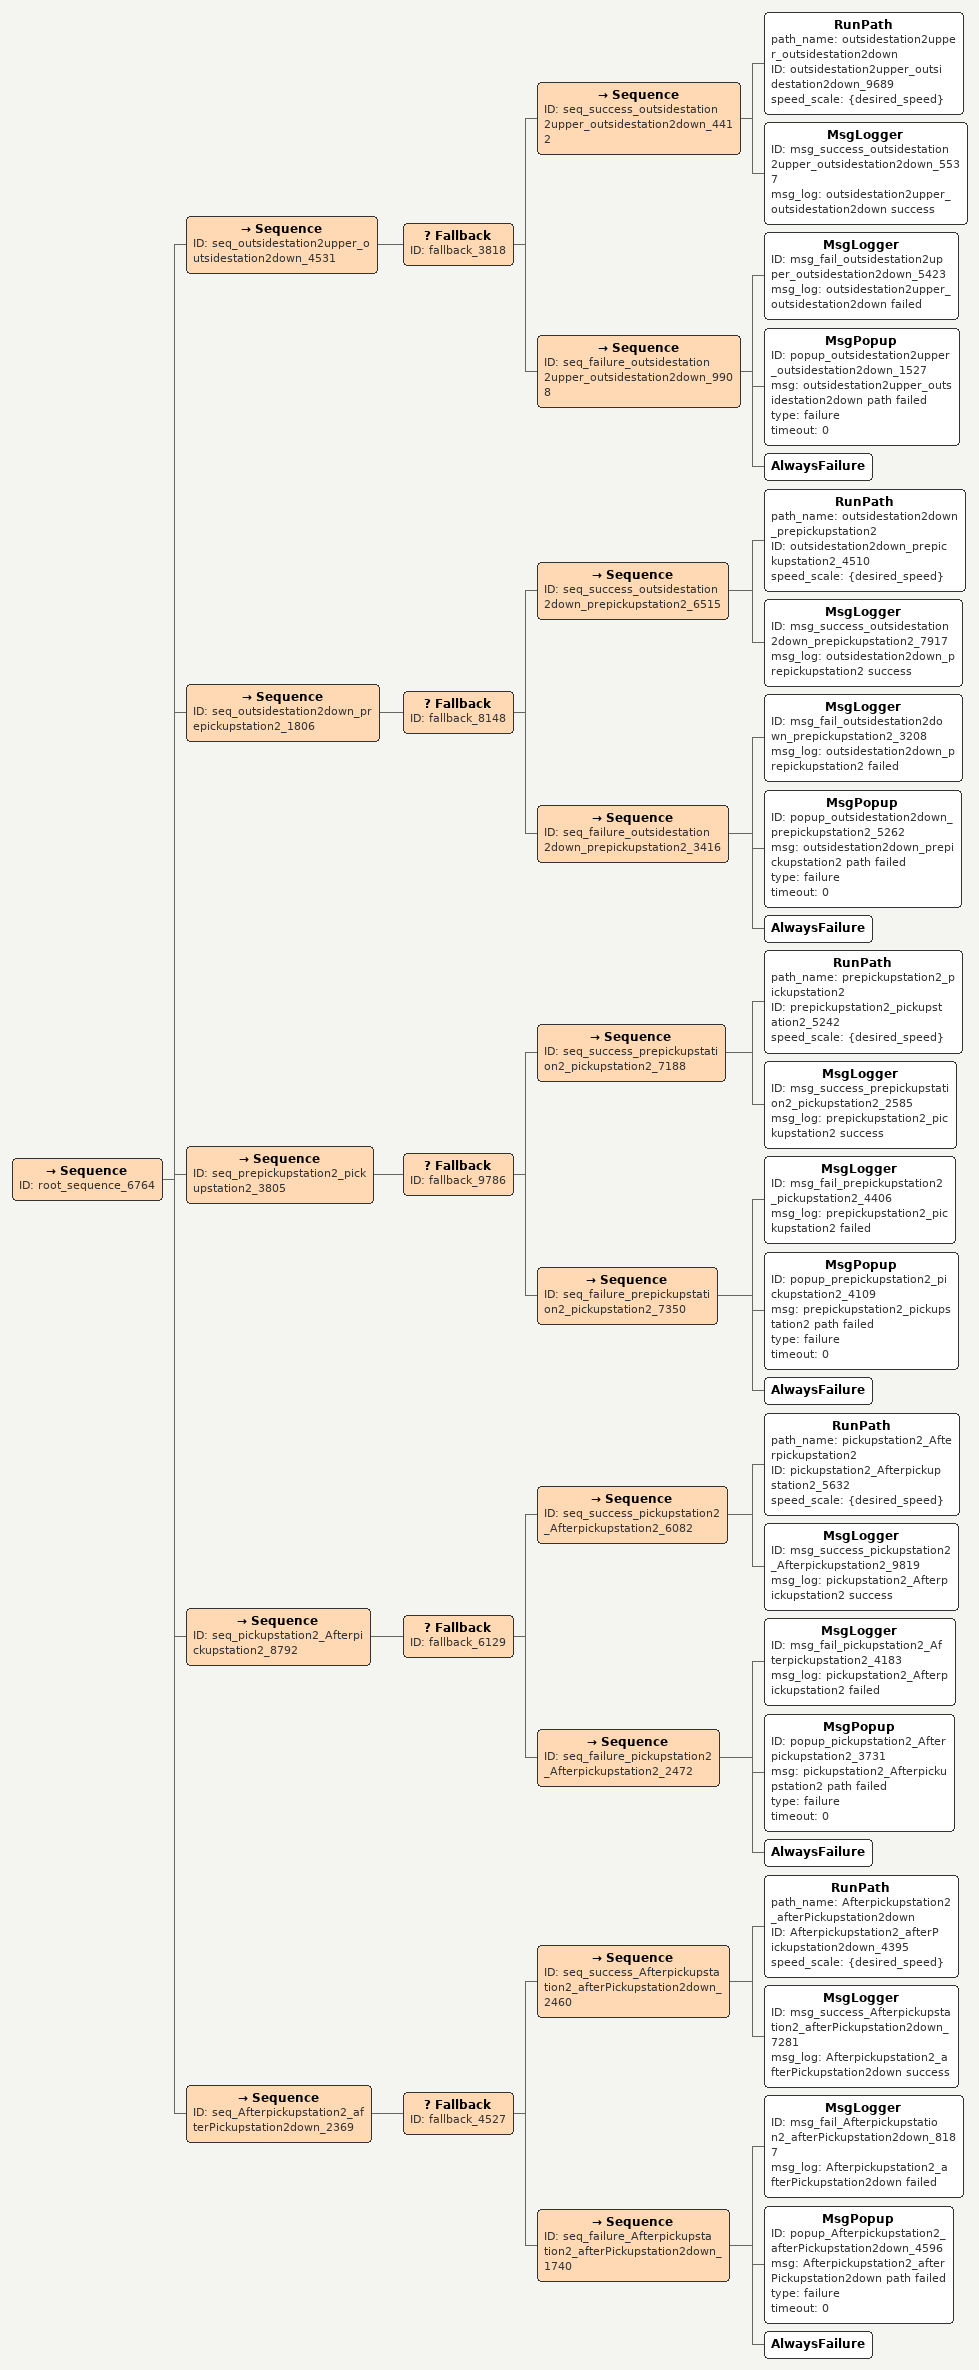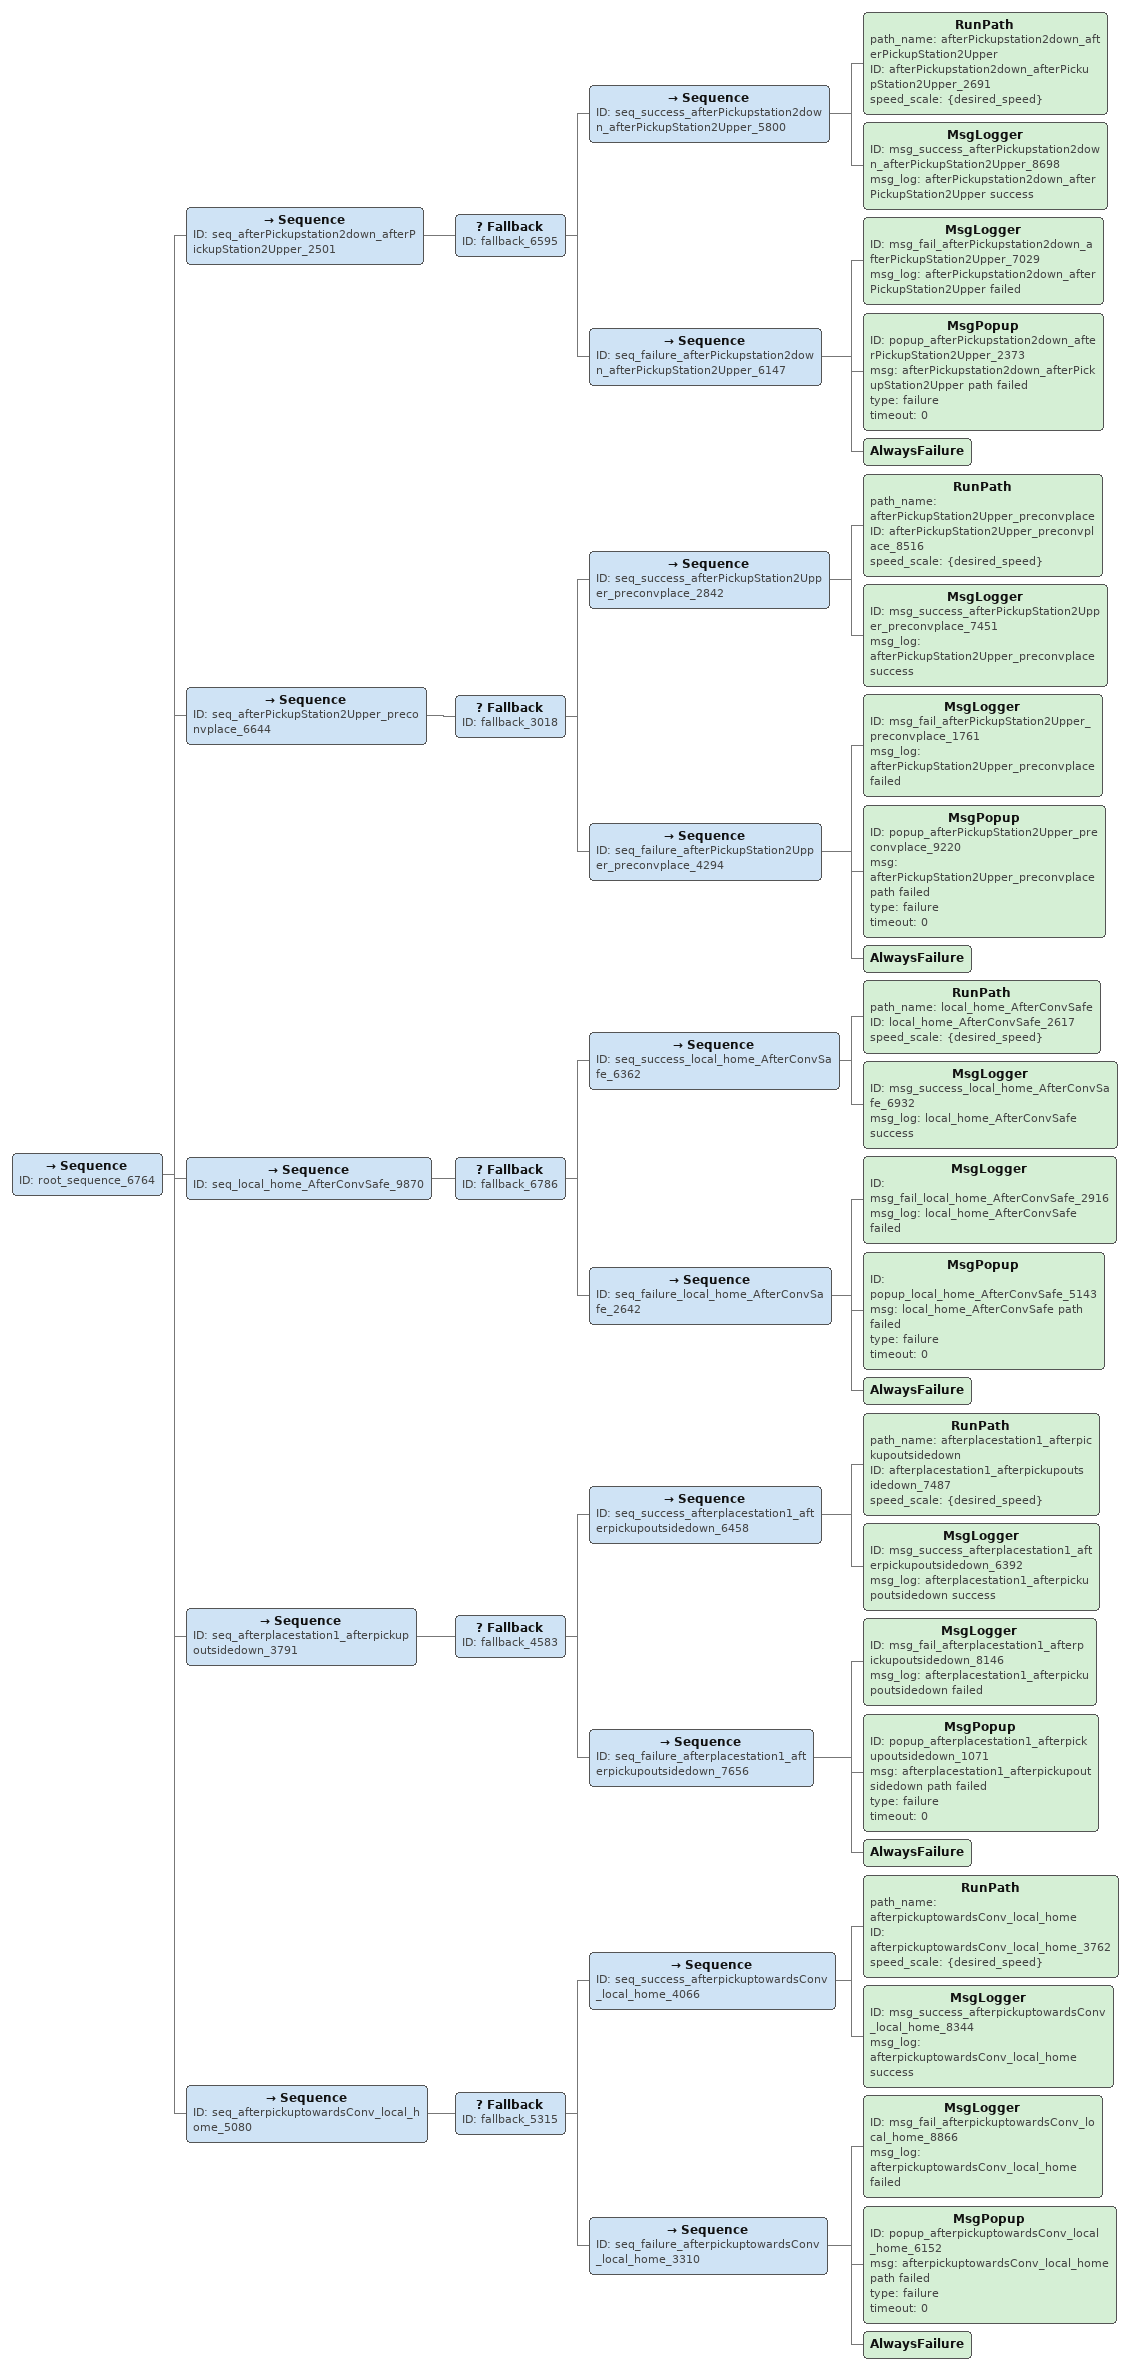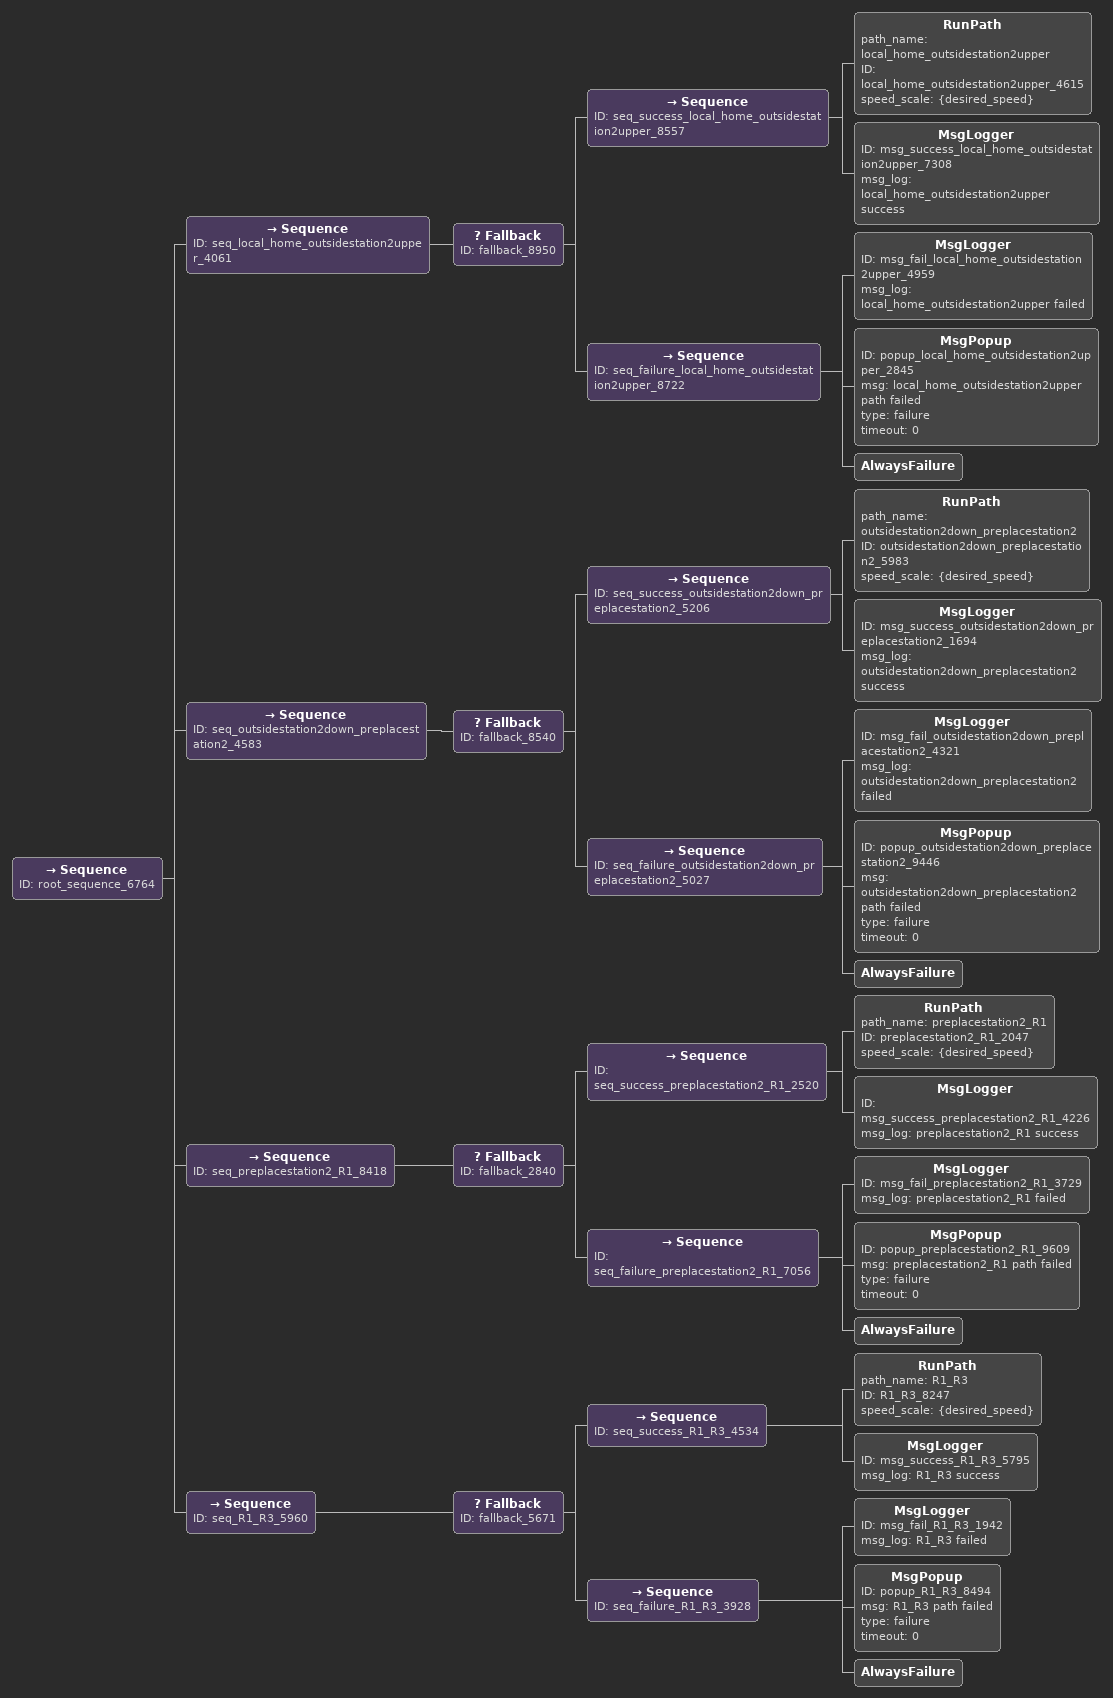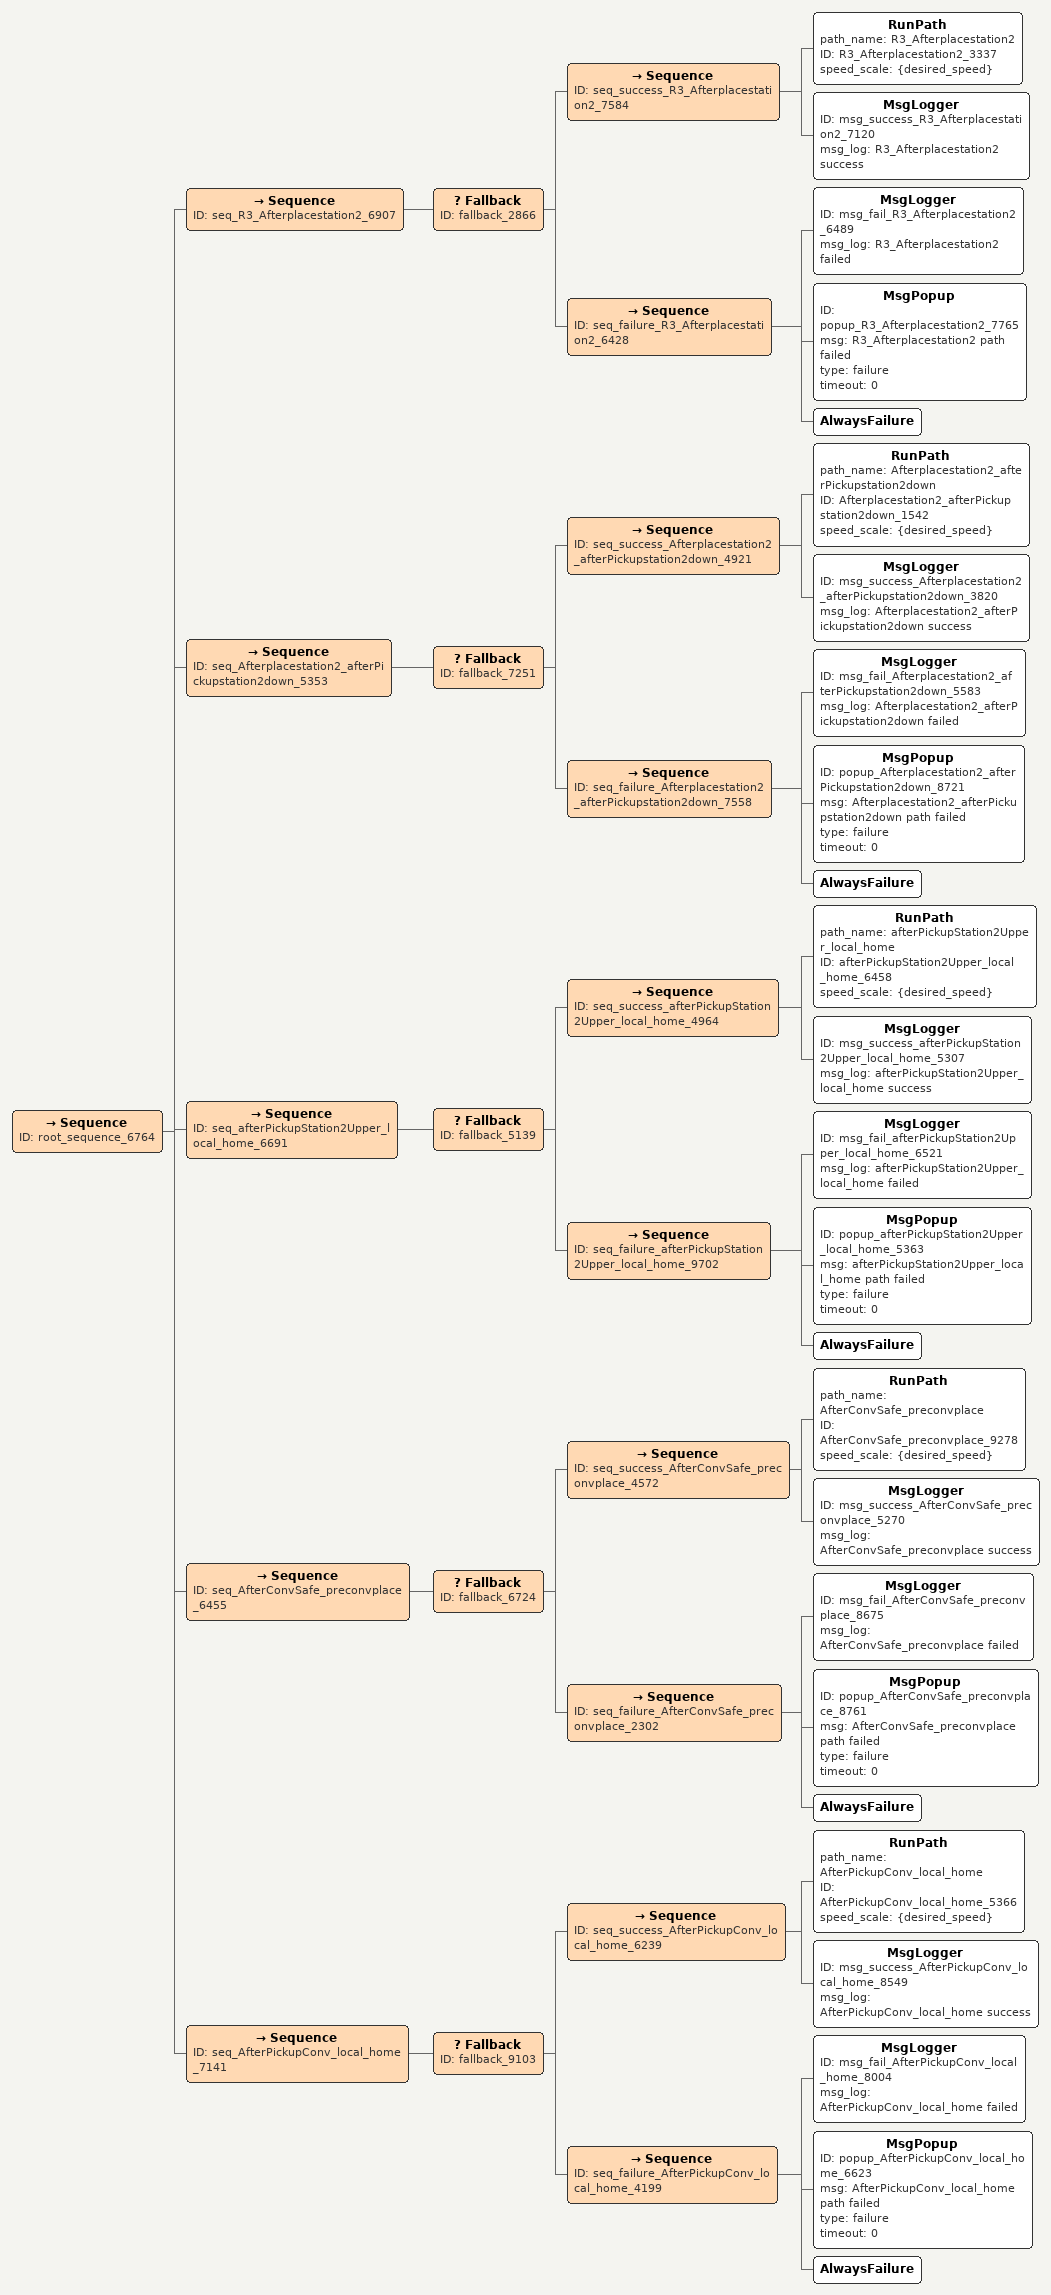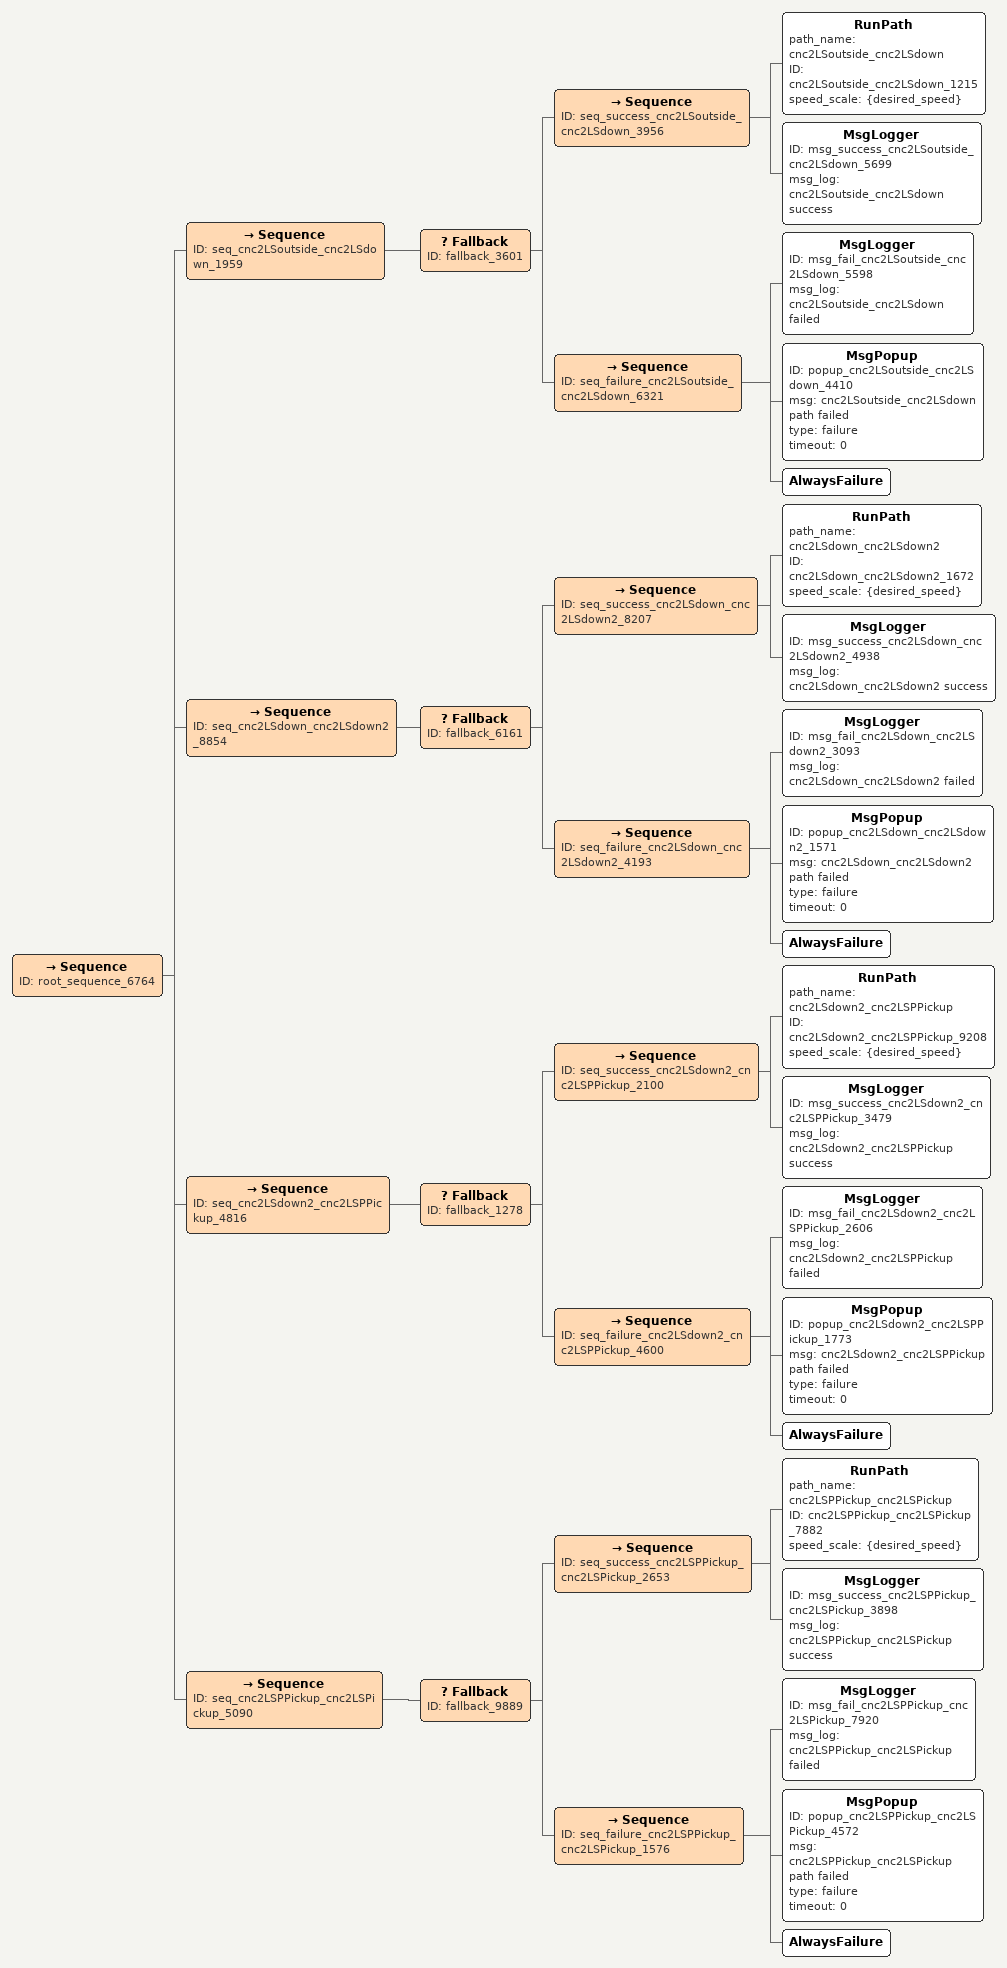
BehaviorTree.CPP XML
<Sequence ID="root_sequence_6764">
    <Sequence ID="seq_outsidestation2upper_outsidestation2down_4531">
        <Fallback ID="fallback_3818">
            <Sequence ID="seq_success_outsidestation2upper_outsidestation2down_4412">
                <RunPath path_name="outsidestation2upper_outsidestation2down" ID="outsidestation2upper_outsidestation2down_9689" speed_scale="{desired_speed}"/>
                <MsgLogger ID="msg_success_outsidestation2upper_outsidestation2down_5537" msg_log="outsidestation2upper_outsidestation2down success"/>
            </Sequence>
            <Sequence ID="seq_failure_outsidestation2upper_outsidestation2down_9908">
                <MsgLogger ID="msg_fail_outsidestation2upper_outsidestation2down_5423" msg_log="outsidestation2upper_outsidestation2down failed"/>
                <MsgPopup ID="popup_outsidestation2upper_outsidestation2down_1527" msg="outsidestation2upper_outsidestation2down path failed" type="failure" timeout="0"/>
                <AlwaysFailure/>
            </Sequence>
        </Fallback>
    </Sequence>
    <Sequence ID="seq_outsidestation2down_prepickupstation2_1806">
        <Fallback ID="fallback_8148">
            <Sequence ID="seq_success_outsidestation2down_prepickupstation2_6515">
                <RunPath path_name="outsidestation2down_prepickupstation2" ID="outsidestation2down_prepickupstation2_4510" speed_scale="{desired_speed}"/>
                <MsgLogger ID="msg_success_outsidestation2down_prepickupstation2_7917" msg_log="outsidestation2down_prepickupstation2 success"/>
            </Sequence>
            <Sequence ID="seq_failure_outsidestation2down_prepickupstation2_3416">
                <MsgLogger ID="msg_fail_outsidestation2down_prepickupstation2_3208" msg_log="outsidestation2down_prepickupstation2 failed"/>
                <MsgPopup ID="popup_outsidestation2down_prepickupstation2_5262" msg="outsidestation2down_prepickupstation2 path failed" type="failure" timeout="0"/>
                <AlwaysFailure/>
            </Sequence>
        </Fallback>
    </Sequence>
    <Sequence ID="seq_prepickupstation2_pickupstation2_3805">
        <Fallback ID="fallback_9786">
            <Sequence ID="seq_success_prepickupstation2_pickupstation2_7188">
                <RunPath path_name="prepickupstation2_pickupstation2" ID="prepickupstation2_pickupstation2_5242" speed_scale="{desired_speed}"/>
                <MsgLogger ID="msg_success_prepickupstation2_pickupstation2_2585" msg_log="prepickupstation2_pickupstation2 success"/>
            </Sequence>
            <Sequence ID="seq_failure_prepickupstation2_pickupstation2_7350">
                <MsgLogger ID="msg_fail_prepickupstation2_pickupstation2_4406" msg_log="prepickupstation2_pickupstation2 failed"/>
                <MsgPopup ID="popup_prepickupstation2_pickupstation2_4109" msg="prepickupstation2_pickupstation2 path failed" type="failure" timeout="0"/>
                <AlwaysFailure/>
            </Sequence>
        </Fallback>
    </Sequence>
    <Sequence ID="seq_pickupstation2_Afterpickupstation2_8792">
        <Fallback ID="fallback_6129">
            <Sequence ID="seq_success_pickupstation2_Afterpickupstation2_6082">
                <RunPath path_name="pickupstation2_Afterpickupstation2" ID="pickupstation2_Afterpickupstation2_5632" speed_scale="{desired_speed}"/>
                <MsgLogger ID="msg_success_pickupstation2_Afterpickupstation2_9819" msg_log="pickupstation2_Afterpickupstation2 success"/>
            </Sequence>
            <Sequence ID="seq_failure_pickupstation2_Afterpickupstation2_2472">
                <MsgLogger ID="msg_fail_pickupstation2_Afterpickupstation2_4183" msg_log="pickupstation2_Afterpickupstation2 failed"/>
                <MsgPopup ID="popup_pickupstation2_Afterpickupstation2_3731" msg="pickupstation2_Afterpickupstation2 path failed" type="failure" timeout="0"/>
                <AlwaysFailure/>
            </Sequence>
        </Fallback>
    </Sequence>
    <Sequence ID="seq_Afterpickupstation2_afterPickupstation2down_2369">
        <Fallback ID="fallback_4527">
            <Sequence ID="seq_success_Afterpickupstation2_afterPickupstation2down_2460">
                <RunPath path_name="Afterpickupstation2_afterPickupstation2down" ID="Afterpickupstation2_afterPickupstation2down_4395" speed_scale="{desired_speed}"/>
                <MsgLogger ID="msg_success_Afterpickupstation2_afterPickupstation2down_7281" msg_log="Afterpickupstation2_afterPickupstation2down success"/>
            </Sequence>
            <Sequence ID="seq_failure_Afterpickupstation2_afterPickupstation2down_1740">
                <MsgLogger ID="msg_fail_Afterpickupstation2_afterPickupstation2down_8187" msg_log="Afterpickupstation2_afterPickupstation2down failed"/>
                <MsgPopup ID="popup_Afterpickupstation2_afterPickupstation2down_4596" msg="Afterpickupstation2_afterPickupstation2down path failed" type="failure" timeout="0"/>
                <AlwaysFailure/>
            </Sequence>
        </Fallback>
    </Sequence>
</Sequence>

<Sequence ID="root_sequence_6764">
    <Sequence ID="seq_afterPickupstation2down_afterPickupStation2Upper_2501">
        <Fallback ID="fallback_6595">
            <Sequence ID="seq_success_afterPickupstation2down_afterPickupStation2Upper_5800">
                <RunPath path_name="afterPickupstation2down_afterPickupStation2Upper" ID="afterPickupstation2down_afterPickupStation2Upper_2691" speed_scale="{desired_speed}"/>
                <MsgLogger ID="msg_success_afterPickupstation2down_afterPickupStation2Upper_8698" msg_log="afterPickupstation2down_afterPickupStation2Upper success"/>
            </Sequence>
            <Sequence ID="seq_failure_afterPickupstation2down_afterPickupStation2Upper_6147">
                <MsgLogger ID="msg_fail_afterPickupstation2down_afterPickupStation2Upper_7029" msg_log="afterPickupstation2down_afterPickupStation2Upper failed"/>
                <MsgPopup ID="popup_afterPickupstation2down_afterPickupStation2Upper_2373" msg="afterPickupstation2down_afterPickupStation2Upper path failed" type="failure" timeout="0"/>
                <AlwaysFailure/>
            </Sequence>
        </Fallback>
    </Sequence>
    <Sequence ID="seq_afterPickupStation2Upper_preconvplace_6644">
        <Fallback ID="fallback_3018">
            <Sequence ID="seq_success_afterPickupStation2Upper_preconvplace_2842">
                <RunPath path_name="afterPickupStation2Upper_preconvplace" ID="afterPickupStation2Upper_preconvplace_8516" speed_scale="{desired_speed}"/>
                <MsgLogger ID="msg_success_afterPickupStation2Upper_preconvplace_7451" msg_log="afterPickupStation2Upper_preconvplace success"/>
            </Sequence>
            <Sequence ID="seq_failure_afterPickupStation2Upper_preconvplace_4294">
                <MsgLogger ID="msg_fail_afterPickupStation2Upper_preconvplace_1761" msg_log="afterPickupStation2Upper_preconvplace failed"/>
                <MsgPopup ID="popup_afterPickupStation2Upper_preconvplace_9220" msg="afterPickupStation2Upper_preconvplace path failed" type="failure" timeout="0"/>
                <AlwaysFailure/>
            </Sequence>
        </Fallback>
    </Sequence>
    <Sequence ID="seq_local_home_AfterConvSafe_9870">
        <Fallback ID="fallback_6786">
            <Sequence ID="seq_success_local_home_AfterConvSafe_6362">
                <RunPath path_name="local_home_AfterConvSafe" ID="local_home_AfterConvSafe_2617" speed_scale="{desired_speed}"/>
                <MsgLogger ID="msg_success_local_home_AfterConvSafe_6932" msg_log="local_home_AfterConvSafe success"/>
            </Sequence>
            <Sequence ID="seq_failure_local_home_AfterConvSafe_2642">
                <MsgLogger ID="msg_fail_local_home_AfterConvSafe_2916" msg_log="local_home_AfterConvSafe failed"/>
                <MsgPopup ID="popup_local_home_AfterConvSafe_5143" msg="local_home_AfterConvSafe path failed" type="failure" timeout="0"/>
                <AlwaysFailure/>
            </Sequence>
        </Fallback>
    </Sequence>
    <Sequence ID="seq_afterplacestation1_afterpickupoutsidedown_3791">
        <Fallback ID="fallback_4583">
            <Sequence ID="seq_success_afterplacestation1_afterpickupoutsidedown_6458">
                <RunPath path_name="afterplacestation1_afterpickupoutsidedown" ID="afterplacestation1_afterpickupoutsidedown_7487" speed_scale="{desired_speed}"/>
                <MsgLogger ID="msg_success_afterplacestation1_afterpickupoutsidedown_6392" msg_log="afterplacestation1_afterpickupoutsidedown success"/>
            </Sequence>
            <Sequence ID="seq_failure_afterplacestation1_afterpickupoutsidedown_7656">
                <MsgLogger ID="msg_fail_afterplacestation1_afterpickupoutsidedown_8146" msg_log="afterplacestation1_afterpickupoutsidedown failed"/>
                <MsgPopup ID="popup_afterplacestation1_afterpickupoutsidedown_1071" msg="afterplacestation1_afterpickupoutsidedown path failed" type="failure" timeout="0"/>
                <AlwaysFailure/>
            </Sequence>
        </Fallback>
    </Sequence>
    <Sequence ID="seq_afterpickuptowardsConv_local_home_5080">
        <Fallback ID="fallback_5315">
            <Sequence ID="seq_success_afterpickuptowardsConv_local_home_4066">
                <RunPath path_name="afterpickuptowardsConv_local_home" ID="afterpickuptowardsConv_local_home_3762" speed_scale="{desired_speed}"/>
                <MsgLogger ID="msg_success_afterpickuptowardsConv_local_home_8344" msg_log="afterpickuptowardsConv_local_home success"/>
            </Sequence>
            <Sequence ID="seq_failure_afterpickuptowardsConv_local_home_3310">
                <MsgLogger ID="msg_fail_afterpickuptowardsConv_local_home_8866" msg_log="afterpickuptowardsConv_local_home failed"/>
                <MsgPopup ID="popup_afterpickuptowardsConv_local_home_6152" msg="afterpickuptowardsConv_local_home path failed" type="failure" timeout="0"/>
                <AlwaysFailure/>
            </Sequence>
        </Fallback>
    </Sequence>
</Sequence>

<Sequence ID="root_sequence_6764">
    <Sequence ID="seq_local_home_outsidestation2upper_4061">
        <Fallback ID="fallback_8950">
            <Sequence ID="seq_success_local_home_outsidestation2upper_8557">
                <RunPath path_name="local_home_outsidestation2upper" ID="local_home_outsidestation2upper_4615" speed_scale="{desired_speed}"/>
                <MsgLogger ID="msg_success_local_home_outsidestation2upper_7308" msg_log="local_home_outsidestation2upper success"/>
            </Sequence>
            <Sequence ID="seq_failure_local_home_outsidestation2upper_8722">
                <MsgLogger ID="msg_fail_local_home_outsidestation2upper_4959" msg_log="local_home_outsidestation2upper failed"/>
                <MsgPopup ID="popup_local_home_outsidestation2upper_2845" msg="local_home_outsidestation2upper path failed" type="failure" timeout="0"/>
                <AlwaysFailure/>
            </Sequence>
        </Fallback>
    </Sequence>
    <Sequence ID="seq_outsidestation2down_preplacestation2_4583">
        <Fallback ID="fallback_8540">
            <Sequence ID="seq_success_outsidestation2down_preplacestation2_5206">
                <RunPath path_name="outsidestation2down_preplacestation2" ID="outsidestation2down_preplacestation2_5983" speed_scale="{desired_speed}"/>
                <MsgLogger ID="msg_success_outsidestation2down_preplacestation2_1694" msg_log="outsidestation2down_preplacestation2 success"/>
            </Sequence>
            <Sequence ID="seq_failure_outsidestation2down_preplacestation2_5027">
                <MsgLogger ID="msg_fail_outsidestation2down_preplacestation2_4321" msg_log="outsidestation2down_preplacestation2 failed"/>
                <MsgPopup ID="popup_outsidestation2down_preplacestation2_9446" msg="outsidestation2down_preplacestation2 path failed" type="failure" timeout="0"/>
                <AlwaysFailure/>
            </Sequence>
        </Fallback>
    </Sequence>
    <Sequence ID="seq_preplacestation2_R1_8418">
        <Fallback ID="fallback_2840">
            <Sequence ID="seq_success_preplacestation2_R1_2520">
                <RunPath path_name="preplacestation2_R1" ID="preplacestation2_R1_2047" speed_scale="{desired_speed}"/>
                <MsgLogger ID="msg_success_preplacestation2_R1_4226" msg_log="preplacestation2_R1 success"/>
            </Sequence>
            <Sequence ID="seq_failure_preplacestation2_R1_7056">
                <MsgLogger ID="msg_fail_preplacestation2_R1_3729" msg_log="preplacestation2_R1 failed"/>
                <MsgPopup ID="popup_preplacestation2_R1_9609" msg="preplacestation2_R1 path failed" type="failure" timeout="0"/>
                <AlwaysFailure/>
            </Sequence>
        </Fallback>
    </Sequence>
    <Sequence ID="seq_R1_R3_5960">
        <Fallback ID="fallback_5671">
            <Sequence ID="seq_success_R1_R3_4534">
                <RunPath path_name="R1_R3" ID="R1_R3_8247" speed_scale="{desired_speed}"/>
                <MsgLogger ID="msg_success_R1_R3_5795" msg_log="R1_R3 success"/>
            </Sequence>
            <Sequence ID="seq_failure_R1_R3_3928">
                <MsgLogger ID="msg_fail_R1_R3_1942" msg_log="R1_R3 failed"/>
                <MsgPopup ID="popup_R1_R3_8494" msg="R1_R3 path failed" type="failure" timeout="0"/>
                <AlwaysFailure/>
            </Sequence>
        </Fallback>
    </Sequence>
</Sequence>

<Sequence ID="root_sequence_6764">
    <Sequence ID="seq_R3_Afterplacestation2_6907">
        <Fallback ID="fallback_2866">
            <Sequence ID="seq_success_R3_Afterplacestation2_7584">
                <RunPath path_name="R3_Afterplacestation2" ID="R3_Afterplacestation2_3337" speed_scale="{desired_speed}"/>
                <MsgLogger ID="msg_success_R3_Afterplacestation2_7120" msg_log="R3_Afterplacestation2 success"/>
            </Sequence>
            <Sequence ID="seq_failure_R3_Afterplacestation2_6428">
                <MsgLogger ID="msg_fail_R3_Afterplacestation2_6489" msg_log="R3_Afterplacestation2 failed"/>
                <MsgPopup ID="popup_R3_Afterplacestation2_7765" msg="R3_Afterplacestation2 path failed" type="failure" timeout="0"/>
                <AlwaysFailure/>
            </Sequence>
        </Fallback>
    </Sequence>
    <Sequence ID="seq_Afterplacestation2_afterPickupstation2down_5353">
        <Fallback ID="fallback_7251">
            <Sequence ID="seq_success_Afterplacestation2_afterPickupstation2down_4921">
                <RunPath path_name="Afterplacestation2_afterPickupstation2down" ID="Afterplacestation2_afterPickupstation2down_1542" speed_scale="{desired_speed}"/>
                <MsgLogger ID="msg_success_Afterplacestation2_afterPickupstation2down_3820" msg_log="Afterplacestation2_afterPickupstation2down success"/>
            </Sequence>
            <Sequence ID="seq_failure_Afterplacestation2_afterPickupstation2down_7558">
                <MsgLogger ID="msg_fail_Afterplacestation2_afterPickupstation2down_5583" msg_log="Afterplacestation2_afterPickupstation2down failed"/>
                <MsgPopup ID="popup_Afterplacestation2_afterPickupstation2down_8721" msg="Afterplacestation2_afterPickupstation2down path failed" type="failure" timeout="0"/>
                <AlwaysFailure/>
            </Sequence>
        </Fallback>
    </Sequence>
    <Sequence ID="seq_afterPickupStation2Upper_local_home_6691">
        <Fallback ID="fallback_5139">
            <Sequence ID="seq_success_afterPickupStation2Upper_local_home_4964">
                <RunPath path_name="afterPickupStation2Upper_local_home" ID="afterPickupStation2Upper_local_home_6458" speed_scale="{desired_speed}"/>
                <MsgLogger ID="msg_success_afterPickupStation2Upper_local_home_5307" msg_log="afterPickupStation2Upper_local_home success"/>
            </Sequence>
            <Sequence ID="seq_failure_afterPickupStation2Upper_local_home_9702">
                <MsgLogger ID="msg_fail_afterPickupStation2Upper_local_home_6521" msg_log="afterPickupStation2Upper_local_home failed"/>
                <MsgPopup ID="popup_afterPickupStation2Upper_local_home_5363" msg="afterPickupStation2Upper_local_home path failed" type="failure" timeout="0"/>
                <AlwaysFailure/>
            </Sequence>
        </Fallback>
    </Sequence>
    <Sequence ID="seq_AfterConvSafe_preconvplace_6455">
        <Fallback ID="fallback_6724">
            <Sequence ID="seq_success_AfterConvSafe_preconvplace_4572">
                <RunPath path_name="AfterConvSafe_preconvplace" ID="AfterConvSafe_preconvplace_9278" speed_scale="{desired_speed}"/>
                <MsgLogger ID="msg_success_AfterConvSafe_preconvplace_5270" msg_log="AfterConvSafe_preconvplace success"/>
            </Sequence>
            <Sequence ID="seq_failure_AfterConvSafe_preconvplace_2302">
                <MsgLogger ID="msg_fail_AfterConvSafe_preconvplace_8675" msg_log="AfterConvSafe_preconvplace failed"/>
                <MsgPopup ID="popup_AfterConvSafe_preconvplace_8761" msg="AfterConvSafe_preconvplace path failed" type="failure" timeout="0"/>
                <AlwaysFailure/>
            </Sequence>
        </Fallback>
    </Sequence>
    <Sequence ID="seq_AfterPickupConv_local_home_7141">
        <Fallback ID="fallback_9103">
            <Sequence ID="seq_success_AfterPickupConv_local_home_6239">
                <RunPath path_name="AfterPickupConv_local_home" ID="AfterPickupConv_local_home_5366" speed_scale="{desired_speed}"/>
                <MsgLogger ID="msg_success_AfterPickupConv_local_home_8549" msg_log="AfterPickupConv_local_home success"/>
            </Sequence>
            <Sequence ID="seq_failure_AfterPickupConv_local_home_4199">
                <MsgLogger ID="msg_fail_AfterPickupConv_local_home_8004" msg_log="AfterPickupConv_local_home failed"/>
                <MsgPopup ID="popup_AfterPickupConv_local_home_6623" msg="AfterPickupConv_local_home path failed" type="failure" timeout="0"/>
                <AlwaysFailure/>
            </Sequence>
        </Fallback>
    </Sequence>
</Sequence>

<Sequence ID="root_sequence_6764">
    <Sequence ID="seq_cnc2LSoutside_cnc2LSdown_1959">
        <Fallback ID="fallback_3601">
            <Sequence ID="seq_success_cnc2LSoutside_cnc2LSdown_3956">
                <RunPath path_name="cnc2LSoutside_cnc2LSdown" ID="cnc2LSoutside_cnc2LSdown_1215" speed_scale="{desired_speed}"/>
                <MsgLogger ID="msg_success_cnc2LSoutside_cnc2LSdown_5699" msg_log="cnc2LSoutside_cnc2LSdown success"/>
            </Sequence>
            <Sequence ID="seq_failure_cnc2LSoutside_cnc2LSdown_6321">
                <MsgLogger ID="msg_fail_cnc2LSoutside_cnc2LSdown_5598" msg_log="cnc2LSoutside_cnc2LSdown failed"/>
                <MsgPopup ID="popup_cnc2LSoutside_cnc2LSdown_4410" msg="cnc2LSoutside_cnc2LSdown path failed" type="failure" timeout="0"/>
                <AlwaysFailure/>
            </Sequence>
        </Fallback>
    </Sequence>
    <Sequence ID="seq_cnc2LSdown_cnc2LSdown2_8854">
        <Fallback ID="fallback_6161">
            <Sequence ID="seq_success_cnc2LSdown_cnc2LSdown2_8207">
                <RunPath path_name="cnc2LSdown_cnc2LSdown2" ID="cnc2LSdown_cnc2LSdown2_1672" speed_scale="{desired_speed}"/>
                <MsgLogger ID="msg_success_cnc2LSdown_cnc2LSdown2_4938" msg_log="cnc2LSdown_cnc2LSdown2 success"/>
            </Sequence>
            <Sequence ID="seq_failure_cnc2LSdown_cnc2LSdown2_4193">
                <MsgLogger ID="msg_fail_cnc2LSdown_cnc2LSdown2_3093" msg_log="cnc2LSdown_cnc2LSdown2 failed"/>
                <MsgPopup ID="popup_cnc2LSdown_cnc2LSdown2_1571" msg="cnc2LSdown_cnc2LSdown2 path failed" type="failure" timeout="0"/>
                <AlwaysFailure/>
            </Sequence>
        </Fallback>
    </Sequence>
    <Sequence ID="seq_cnc2LSdown2_cnc2LSPPickup_4816">
        <Fallback ID="fallback_1278">
            <Sequence ID="seq_success_cnc2LSdown2_cnc2LSPPickup_2100">
                <RunPath path_name="cnc2LSdown2_cnc2LSPPickup" ID="cnc2LSdown2_cnc2LSPPickup_9208" speed_scale="{desired_speed}"/>
                <MsgLogger ID="msg_success_cnc2LSdown2_cnc2LSPPickup_3479" msg_log="cnc2LSdown2_cnc2LSPPickup success"/>
            </Sequence>
            <Sequence ID="seq_failure_cnc2LSdown2_cnc2LSPPickup_4600">
                <MsgLogger ID="msg_fail_cnc2LSdown2_cnc2LSPPickup_2606" msg_log="cnc2LSdown2_cnc2LSPPickup failed"/>
                <MsgPopup ID="popup_cnc2LSdown2_cnc2LSPPickup_1773" msg="cnc2LSdown2_cnc2LSPPickup path failed" type="failure" timeout="0"/>
                <AlwaysFailure/>
            </Sequence>
        </Fallback>
    </Sequence>
    <Sequence ID="seq_cnc2LSPPickup_cnc2LSPickup_5090">
        <Fallback ID="fallback_9889">
            <Sequence ID="seq_success_cnc2LSPPickup_cnc2LSPickup_2653">
                <RunPath path_name="cnc2LSPPickup_cnc2LSPickup" ID="cnc2LSPPickup_cnc2LSPickup_7882" speed_scale="{desired_speed}"/>
                <MsgLogger ID="msg_success_cnc2LSPPickup_cnc2LSPickup_3898" msg_log="cnc2LSPPickup_cnc2LSPickup success"/>
            </Sequence>
            <Sequence ID="seq_failure_cnc2LSPPickup_cnc2LSPickup_1576">
                <MsgLogger ID="msg_fail_cnc2LSPPickup_cnc2LSPickup_7920" msg_log="cnc2LSPPickup_cnc2LSPickup failed"/>
                <MsgPopup ID="popup_cnc2LSPPickup_cnc2LSPickup_4572" msg="cnc2LSPPickup_cnc2LSPickup path failed" type="failure" timeout="0"/>
                <AlwaysFailure/>
            </Sequence>
        </Fallback>
    </Sequence>
</Sequence>
